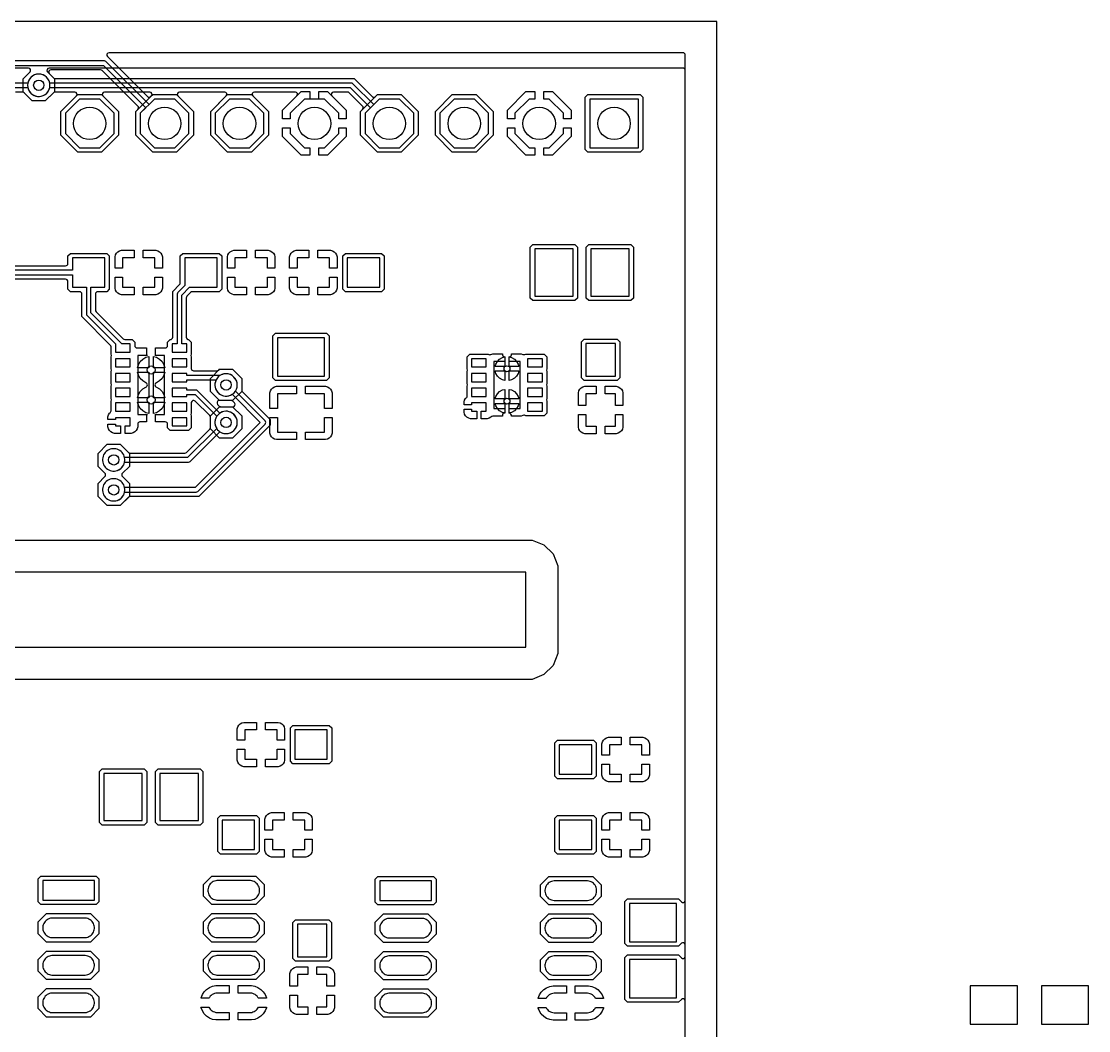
# Model space of a CAD drawing. Header units: millimetres. Extents: x 3.9 to 76.2, y 2.5 to 68.2.
# Drawn here: x 40.05 to 76.24, y 33.99 to 68.21 of the extents above; entities that cross this region are included whole.
import ezdxf

# ---------------------------------------------------------------- set-up
doc = ezdxf.new("R2010")
doc.units = ezdxf.units.MM

msp = doc.modelspace()

# ---------------------------------------------------------------- linework, layer by layer
at = {"layer": '16_copper'}
for points in [[(62.56, 10.081), (62.56, 67.064, 0.414214), (62.484, 67.14), (43.022, 67.14, 0.668179), (42.968, 67.01), (43.115, 66.863), (44.324, 65.654, 0.414214), (44.432, 65.654), (44.502, 65.725), (45.312, 65.725), (45.885, 65.152), (45.885, 64.343), (45.312, 63.77), (44.502, 63.77), (43.93, 64.343), (43.93, 65.152), (44.001, 65.223, 0.414214), (44.001, 65.331), (42.791, 66.54, 0.198912), (42.738, 66.562), (41.052, 66.562, 0.668179), (40.998, 66.432), (41.171, 66.26), (41.171, 65.82), (40.86, 65.509), (40.42, 65.509), (40.141, 65.789, 0.198912), (40.087, 65.811), (39.845, 65.811, 0.668179)], [(14.752, 66.715), (42.832, 66.715), (44.27, 65.277), (44.082, 65.089), (44.082, 64.406), (44.565, 63.922), (45.249, 63.922), (45.732, 64.406), (45.732, 65.089), (45.249, 65.572), (44.565, 65.572), (44.378, 65.385), (42.918, 66.845, 0.198912), (42.864, 66.867), (14.721, 66.867, 0.198912)]]:
    msp.add_lwpolyline(points, format="xyb", dxfattribs=at)
for points in [[(14.72, 58.109), (14.72, 58.731), (14.281, 59.17), (14.046, 59.17), (14.046, 64.738), (15.272, 65.964), (40.269, 65.964, 0.996924), (41.012, 66.114), (40.999, 66.162, 0.764884), (40.269, 66.116), (15.24, 66.116, 0.198912), (15.186, 66.094), (13.916, 64.824, 0.198912), (13.894, 64.77), (13.894, 59.17), (13.659, 59.17), (13.22, 58.731), (13.22, 58.109), (13.659, 57.67), (14.281, 57.67)], [(42.96, 51.793), (42.649, 52.104), (42.649, 52.544), (42.884, 52.778, 0.414214), (42.884, 52.886), (42.649, 53.12), (42.649, 53.56), (42.96, 53.871), (43.4, 53.871), (43.679, 53.591, 0.198912), (43.733, 53.569), (45.594, 53.569, 0.198912), (45.648, 53.591), (46.437, 54.38, 0.198912), (46.459, 54.434), (46.459, 54.83), (46.77, 55.141), (47.222, 55.141, 0.668189), (47.276, 55.271), (47.22, 55.327, 0.198905), (47.166, 55.349), (46.77, 55.349), (46.459, 55.66), (46.459, 56.1), (46.77, 56.411), (47.21, 56.411), (47.521, 56.1), (47.521, 55.704, 0.198912), (47.543, 55.65), (48.489, 54.705), (48.489, 54.515), (46.069, 52.095), (43.733, 52.095, 0.198912), (43.679, 52.073), (43.4, 51.793)], [(43.254, 51.952, 0.301666), (43.551, 52.248), (45.974, 52.248, 0.198912), (46.028, 52.27), (48.314, 54.556, 0.414214), (48.314, 54.664), (47.306, 55.671, 0.996926), (46.675, 56.091), (46.65, 56.048, 0.764883), (47.199, 55.564), (48.152, 54.61), (45.942, 52.4), (43.551, 52.4), (43.539, 52.446), (43.52, 52.492), (43.495, 52.535), (43.465, 52.574), (43.43, 52.609), (43.391, 52.639), (43.348, 52.664), (43.302, 52.683), (43.254, 52.696), (43.205, 52.702), (43.155, 52.702), (43.106, 52.696), (43.058, 52.683), (43.012, 52.664), (42.969, 52.639), (42.93, 52.609), (42.895, 52.574), (42.865, 52.535), (42.84, 52.492), (42.821, 52.446), (42.808, 52.398), (42.802, 52.349), (42.802, 52.299), (42.808, 52.25), (42.821, 52.202), (42.84, 52.156), (42.865, 52.113), (42.895, 52.074), (42.93, 52.039), (42.969, 52.009), (43.012, 51.984), (43.058, 51.965), (43.106, 51.952), (43.155, 51.946), (43.205, 51.946)], [(43.991, 55.448), (44.018, 55.551), (44.079, 55.657), (44.165, 55.743), (44.271, 55.804, 0.684506), (44.271, 55.956), (44.165, 56.017), (44.079, 56.103), (44.018, 56.209), (43.991, 56.312), (44.374, 56.312), (44.374, 55.448)], [(44.526, 55.448), (44.526, 56.312), (44.909, 56.312), (44.882, 56.209), (44.821, 56.103), (44.735, 56.017), (44.629, 55.956, 0.684504), (44.629, 55.804), (44.735, 55.743), (44.821, 55.657), (44.882, 55.551), (44.909, 55.448)], [(43.254, 52.968, 0.301666), (43.551, 53.264), (45.72, 53.264, 0.198912), (45.774, 53.286), (46.781, 54.294, 0.996926), (47.201, 54.925), (47.158, 54.95, 0.764883), (46.674, 54.401), (45.688, 53.416), (43.551, 53.416), (43.539, 53.462), (43.52, 53.508), (43.495, 53.551), (43.465, 53.59), (43.43, 53.625), (43.391, 53.655), (43.348, 53.68), (43.302, 53.699), (43.254, 53.712), (43.205, 53.718), (43.155, 53.718), (43.106, 53.712), (43.058, 53.699), (43.012, 53.68), (42.969, 53.655), (42.93, 53.625), (42.895, 53.59), (42.865, 53.551), (42.84, 53.508), (42.821, 53.462), (42.808, 53.414), (42.802, 53.365), (42.802, 53.315), (42.808, 53.266), (42.821, 53.218), (42.84, 53.172), (42.865, 53.129), (42.895, 53.09), (42.93, 53.055), (42.969, 53.025), (43.012, 53), (43.058, 52.981), (43.106, 52.968), (43.155, 52.962), (43.205, 52.962)]]:
    msp.add_lwpolyline(points, format="xyb", close=True, dxfattribs=at)
for points in [[(41.962, 63.77), (41.39, 64.343), (41.39, 65.152), (41.962, 65.725), (42.772, 65.725), (43.345, 65.152), (43.345, 64.343), (42.772, 63.77)], [(43.192, 64.406), (43.192, 65.089), (42.709, 65.572), (42.025, 65.572), (41.542, 65.089), (41.542, 64.406), (42.025, 63.922), (42.709, 63.922)], [(47.042, 63.77), (46.47, 64.343), (46.47, 65.152), (47.042, 65.725), (47.852, 65.725), (48.425, 65.152), (48.425, 64.343), (47.852, 63.77)], [(48.272, 64.406), (48.272, 65.089), (47.789, 65.572), (47.105, 65.572), (46.622, 65.089), (46.622, 64.406), (47.105, 63.922), (47.789, 63.922)], [(48.908, 64.9), (48.908, 65.194), (49.54, 65.826), (49.835, 65.826), (49.835, 65.572), (49.645, 65.572), (49.162, 65.089), (49.162, 64.9)], [(50.812, 64.9), (50.812, 65.089), (50.329, 65.572), (50.14, 65.572), (50.14, 65.826), (50.434, 65.826), (51.066, 65.194), (51.066, 64.9)], [(52.122, 63.77), (51.55, 64.343), (51.55, 65.152), (52.122, 65.725), (52.932, 65.725), (53.505, 65.152), (53.505, 64.343), (52.932, 63.77)], [(53.352, 64.406), (53.352, 65.089), (52.869, 65.572), (52.185, 65.572), (51.702, 65.089), (51.702, 64.406), (52.185, 63.922), (52.869, 63.922)], [(54.662, 63.77), (54.09, 64.343), (54.09, 65.152), (54.662, 65.725), (55.472, 65.725), (56.045, 65.152), (56.045, 64.343), (55.472, 63.77)], [(55.892, 64.406), (55.892, 65.089), (55.409, 65.572), (54.725, 65.572), (54.242, 65.089), (54.242, 64.406), (54.725, 63.922), (55.409, 63.922)], [(56.528, 64.9), (56.528, 65.194), (57.16, 65.826), (57.455, 65.826), (57.455, 65.572), (57.265, 65.572), (56.782, 65.089), (56.782, 64.9)], [(58.432, 64.9), (58.432, 65.089), (57.949, 65.572), (57.76, 65.572), (57.76, 65.826), (58.054, 65.826), (58.686, 65.194), (58.686, 64.9)], [(59.259, 63.77), (59.17, 63.859), (59.17, 65.636), (59.259, 65.725), (61.035, 65.725), (61.125, 65.636), (61.125, 63.859), (61.035, 63.77)], [(60.972, 65.572), (59.322, 65.572), (59.322, 63.922), (60.972, 63.922)], [(49.54, 63.668), (48.908, 64.3), (48.908, 64.595), (49.162, 64.595), (49.162, 64.406), (49.645, 63.922), (49.835, 63.922), (49.835, 63.668)], [(50.14, 63.668), (50.14, 63.922), (50.329, 63.922), (50.812, 64.406), (50.812, 64.595), (51.066, 64.595), (51.066, 64.3), (50.434, 63.668)], [(57.16, 63.668), (56.528, 64.3), (56.528, 64.595), (56.782, 64.595), (56.782, 64.406), (57.265, 63.922), (57.455, 63.922), (57.455, 63.668)], [(57.76, 63.668), (57.76, 63.922), (57.949, 63.922), (58.432, 64.406), (58.432, 64.595), (58.686, 64.595), (58.686, 64.3), (58.054, 63.668)], [(43.991, 56.464), (44.018, 56.567), (44.079, 56.673), (44.165, 56.759), (44.271, 56.82), (44.374, 56.847), (44.374, 56.464)], [(44.526, 56.464), (44.526, 56.847), (44.629, 56.82), (44.735, 56.759), (44.821, 56.673), (44.882, 56.567), (44.909, 56.464)], [(56.115, 56.506), (56.136, 56.587), (56.19, 56.68), (56.265, 56.755), (56.358, 56.809), (56.439, 56.83), (56.439, 56.506)], [(56.591, 56.506), (56.591, 56.83), (56.672, 56.809), (56.765, 56.755), (56.84, 56.68), (56.894, 56.587), (56.915, 56.506)], [(56.358, 56.051), (56.265, 56.105), (56.19, 56.18), (56.136, 56.273), (56.115, 56.354), (56.439, 56.354), (56.439, 56.03)], [(56.591, 56.354), (56.915, 56.354), (56.894, 56.273), (56.84, 56.18), (56.765, 56.105), (56.672, 56.051), (56.591, 56.03)], [(56.115, 55.406), (56.136, 55.487), (56.19, 55.58), (56.265, 55.655), (56.358, 55.709), (56.439, 55.73), (56.439, 55.406)], [(56.591, 55.406), (56.591, 55.73), (56.672, 55.709), (56.765, 55.655), (56.84, 55.58), (56.894, 55.487), (56.915, 55.406)], [(44.271, 54.94), (44.165, 55.001), (44.079, 55.087), (44.018, 55.193), (43.991, 55.296), (44.374, 55.296), (44.374, 54.913)], [(44.526, 55.296), (44.909, 55.296), (44.882, 55.193), (44.821, 55.087), (44.735, 55.001), (44.629, 54.94), (44.526, 54.913)], [(56.358, 54.951), (56.265, 55.005), (56.19, 55.08), (56.136, 55.173), (56.115, 55.254), (56.439, 55.254), (56.439, 54.93)], [(56.591, 55.254), (56.915, 55.254), (56.894, 55.173), (56.84, 55.08), (56.765, 55.005), (56.672, 54.951), (56.591, 54.93)], [(39.153, 45.898), (38.751, 46.064), (38.444, 46.371), (38.278, 46.773), (38.278, 49.747), (38.444, 50.149), (38.751, 50.456), (39.153, 50.622), (57.367, 50.622), (57.769, 50.456), (58.076, 50.149), (58.242, 49.747), (58.242, 46.773), (58.076, 46.371), (57.769, 46.064), (57.367, 45.898)]]:
    msp.add_lwpolyline(points, close=True, dxfattribs=at)
at = {"layer": '1_copper'}
for points in [[(62.56, 10.081), (62.56, 34.996, 0.668179), (62.43, 35.05), (62.331, 34.951), (60.605, 34.951), (60.516, 35.04), (60.516, 36.466), (60.605, 36.555), (62.331, 36.555), (62.43, 36.456, 0.668179), (62.56, 36.51), (62.56, 36.896, 0.668179), (62.43, 36.95), (62.331, 36.851), (60.605, 36.851), (60.516, 36.94), (60.516, 38.366), (60.605, 38.455), (62.331, 38.455), (62.43, 38.356, 0.668179), (62.56, 38.41), (62.56, 66.548, 0.414214), (62.484, 66.624), (40.99, 66.624, 0.668179), (40.936, 66.494), (41.139, 66.291, 0.198912), (41.193, 66.269), (51.329, 66.269), (51.944, 65.654, 0.414214), (52.052, 65.654), (52.122, 65.725), (52.932, 65.725), (53.505, 65.152), (53.505, 64.343), (52.932, 63.77), (52.122, 63.77), (51.55, 64.343), (51.55, 65.152), (51.621, 65.223, 0.414214), (51.621, 65.331), (51.162, 65.789, 0.198912), (51.108, 65.811), (50.633, 65.811, 0.668179), (50.579, 65.681), (51.066, 65.194), (51.066, 64.9), (50.812, 64.9), (50.812, 65.089), (50.329, 65.572), (49.645, 65.572), (49.162, 65.089), (49.162, 64.9), (48.908, 64.9), (48.908, 65.194), (49.395, 65.681, 0.668179), (49.341, 65.811), (47.949, 65.811, 0.668179), (47.895, 65.681), (48.425, 65.152), (48.425, 64.343), (47.852, 63.77), (47.042, 63.77), (46.47, 64.343), (46.47, 65.152), (46.999, 65.681, 0.668179), (46.945, 65.811), (45.409, 65.811, 0.668179), (45.355, 65.681), (45.885, 65.152), (45.885, 64.343), (45.312, 63.77), (44.502, 63.77), (43.93, 64.343), (43.93, 65.152), (44.459, 65.681, 0.668179), (44.405, 65.811), (42.869, 65.811, 0.668179), (42.815, 65.681), (43.345, 65.152), (43.345, 64.343), (42.772, 63.77), (41.962, 63.77), (41.39, 64.343), (41.39, 65.152), (41.919, 65.681, 0.668179), (41.865, 65.811), (41.193, 65.811, 0.198912), (41.139, 65.789), (40.86, 65.509), (40.42, 65.509), (40.109, 65.82), (40.109, 66.26), (40.344, 66.494, 0.668179), (40.29, 66.624), (5.078, 66.624, 0.414214)], [(34.843, 59.919), (41.551, 59.919, 0.414214), (41.628, 59.995), (41.628, 60.253), (41.717, 60.342), (42.943, 60.342), (43.032, 60.253), (43.032, 59.127), (42.943, 59.038), (42.635, 59.038, 0.414214), (42.559, 58.961), (42.559, 58.418, 0.198912), (42.581, 58.364), (43.5, 57.445, 0.198912), (43.554, 57.422), (43.804, 57.422), (43.894, 57.333), (43.894, 57.21, 0.414214), (43.97, 57.134), (44.298, 57.134), (44.298, 56.926, 0.155144), (44.314, 56.88), (44, 56.88), (44, 54.88), (44.314, 54.88, 0.16578), (44.298, 54.834), (44.298, 54.626), (44.072, 54.626, 0.414214), (43.995, 54.55), (43.995, 54.457), (43.978, 54.392), (43.945, 54.334), (43.897, 54.287), (43.839, 54.253), (43.775, 54.236), (43.567, 54.236), (43.567, 54.49), (43.741, 54.49), (43.741, 54.77), (43.241, 54.77), (43.241, 54.706), (42.987, 54.706), (42.987, 54.803), (43.005, 54.868), (43.038, 54.926, 0.329277), (43.089, 55.008), (43.089, 55.334, 0.270401), (43.089, 55.426), (43.089, 55.834, 0.270401), (43.089, 55.926), (43.089, 56.334, 0.270401), (43.089, 56.426), (43.089, 56.834, 0.270401), (43.089, 56.926), (43.089, 57.178, 0.198912), (43.066, 57.231), (42.101, 58.197), (42.101, 58.961, 0.414214), (42.025, 59.038), (41.717, 59.038), (41.628, 59.127), (41.628, 59.385, 0.414214), (41.551, 59.461), (37.249, 59.461, 0.668179)]]:
    msp.add_lwpolyline(points, format="xyb", dxfattribs=at)
for points in [[(53.352, 64.406), (53.352, 65.089), (52.869, 65.572), (52.185, 65.572), (51.998, 65.385), (51.288, 66.094, 0.198912), (51.235, 66.116), (41.011, 66.116, 0.996924), (40.268, 65.966), (40.281, 65.918, 0.764884), (41.011, 65.964), (51.203, 65.964), (51.89, 65.277), (51.702, 65.089), (51.702, 64.406), (52.185, 63.922), (52.869, 63.922)], [(43.741, 57.27), (43.459, 57.27), (42.406, 58.323), (42.406, 59.19), (42.88, 59.19), (42.88, 60.19), (41.78, 60.19), (41.78, 59.766), (34.661, 59.766, 0.996924), (33.918, 59.616), (33.931, 59.568, 0.764884), (34.661, 59.614), (41.78, 59.614), (41.78, 59.19), (42.254, 59.19), (42.254, 58.291, 0.198912), (42.276, 58.237), (43.244, 57.27), (43.241, 57.27), (43.241, 56.99), (43.741, 56.99)], [(46.77, 54.079), (46.459, 54.39), (46.459, 54.786, 0.198912), (46.437, 54.84), (45.941, 55.335, 0.668179), (45.811, 55.282), (45.811, 54.926, 0.270401), (45.811, 54.834), (45.811, 54.427), (45.722, 54.338), (45.096, 54.338), (45.006, 54.427), (45.006, 54.55, 0.414214), (44.93, 54.626), (44.602, 54.626), (44.602, 54.834, 0.155168), (44.586, 54.88), (44.9, 54.88), (44.9, 56.88), (44.586, 56.88, 0.165774), (44.602, 56.926), (44.602, 57.134), (44.93, 57.134, 0.414214), (45.006, 57.21), (45.006, 57.333), (45.096, 57.422, 0.446713), (45.18, 57.499), (45.18, 59.053), (45.415, 59.289, 0.198912), (45.438, 59.342), (45.438, 60.253), (45.527, 60.342), (46.753, 60.342), (46.842, 60.253), (46.842, 59.127), (46.753, 59.038), (45.842, 59.038, 0.198912), (45.789, 59.015), (45.66, 58.886, 0.198912), (45.637, 58.832), (45.637, 57.499, 0.257725), (45.673, 57.434), (45.678, 57.432, 0.114649), (45.722, 57.422), (45.811, 57.333), (45.811, 56.926, 0.270401), (45.811, 56.834), (45.811, 56.435, 0.414214), (45.887, 56.359), (46.687, 56.359, 0.198912), (46.741, 56.381), (46.77, 56.411), (47.21, 56.411), (47.521, 56.1), (47.521, 55.66), (47.21, 55.349), (46.758, 55.349, 0.668189), (46.704, 55.219), (46.76, 55.163, 0.198905), (46.814, 55.141), (47.21, 55.141), (47.521, 54.83), (47.521, 54.39), (47.21, 54.079)], [(45.659, 57.27), (45.485, 57.27), (45.485, 58.927), (45.748, 59.19), (46.69, 59.19), (46.69, 60.19), (45.59, 60.19), (45.59, 59.248), (45.355, 59.013, 0.198912), (45.333, 58.959), (45.333, 57.27), (45.159, 57.27), (45.159, 56.99), (45.659, 56.99)], [(55.641, 54.736), (55.641, 54.99), (55.815, 54.99), (55.815, 55.27), (55.315, 55.27), (55.315, 55.206), (55.061, 55.206), (55.061, 55.303), (55.078, 55.368), (55.112, 55.426, 0.329277), (55.163, 55.508), (55.163, 55.834, 0.270086), (55.163, 55.926), (55.163, 56.334, 0.270086), (55.163, 56.426), (55.163, 56.833), (55.252, 56.922), (55.879, 56.922, 0.300025), (55.972, 56.917), (56.037, 56.934), (56.363, 56.934, 0.437588), (56.439, 56.833), (56.439, 56.68), (56.071, 56.68), (56.071, 55.08), (56.439, 55.08), (56.439, 54.927, 0.509939), (56.363, 54.826), (56.042, 54.826), (56.033, 54.825, 0.205291), (55.971, 54.787), (55.913, 54.753), (55.848, 54.736)], [(56.667, 54.826, 0.437603), (56.591, 54.927), (56.591, 55.08), (56.96, 55.08), (56.96, 56.68), (56.591, 56.68), (56.591, 56.833, 0.509939), (56.667, 56.934), (56.993, 56.934), (57.058, 56.917, 0.064831), (57.075, 56.908), (57.079, 56.907, 0.203146), (57.151, 56.922), (57.778, 56.922), (57.867, 56.833), (57.867, 56.426, 0.270086), (57.867, 56.334), (57.867, 55.926, 0.270086), (57.867, 55.834), (57.867, 55.426, 0.270086), (57.867, 55.334), (57.867, 54.927), (57.778, 54.838), (57.151, 54.838, 0.300025), (57.058, 54.843), (56.993, 54.826)], [(47.064, 55.508, 1), (46.916, 56.252), (46.868, 56.239), (46.822, 56.22), (46.779, 56.195, 0.136933), (46.74, 56.206), (45.659, 56.206), (45.659, 56.27), (45.159, 56.27), (45.159, 55.99), (45.659, 55.99), (45.659, 56.054), (46.654, 56.054), (46.65, 56.048), (46.631, 56.002), (46.618, 55.954), (46.612, 55.905), (46.612, 55.855), (46.618, 55.806), (46.631, 55.758), (46.65, 55.712), (46.675, 55.669), (46.705, 55.63), (46.74, 55.595), (46.779, 55.565), (46.822, 55.54), (46.868, 55.521), (46.916, 55.508), (46.965, 55.502), (47.015, 55.502)], [(47.064, 54.238, 1), (46.916, 54.982), (46.868, 54.969, 0.063998), (46.781, 54.926), (46.024, 55.684, 0.198912), (45.97, 55.706), (45.659, 55.706), (45.659, 55.77), (45.159, 55.77), (45.159, 55.49), (45.659, 55.49), (45.659, 55.554), (45.938, 55.554), (46.674, 54.819), (46.65, 54.778), (46.631, 54.732), (46.618, 54.684), (46.612, 54.635), (46.612, 54.585), (46.618, 54.536), (46.631, 54.488), (46.65, 54.442), (46.675, 54.399), (46.705, 54.36), (46.74, 54.325), (46.779, 54.295), (46.822, 54.27), (46.868, 54.251), (46.916, 54.238), (46.965, 54.232), (47.015, 54.232)], [(42.96, 51.793), (42.649, 52.104), (42.649, 52.544), (42.884, 52.778, 0.414214), (42.884, 52.886), (42.649, 53.12), (42.649, 53.56), (42.96, 53.871), (43.4, 53.871), (43.711, 53.56), (43.711, 53.12), (43.476, 52.886, 0.414214), (43.476, 52.778), (43.711, 52.544), (43.711, 52.104), (43.4, 51.793)]]:
    msp.add_lwpolyline(points, format="xyb", close=True, dxfattribs=at)
for points in [[(43.192, 64.406), (43.192, 65.089), (42.709, 65.572), (42.025, 65.572), (41.542, 65.089), (41.542, 64.406), (42.025, 63.922), (42.709, 63.922)], [(45.732, 64.406), (45.732, 65.089), (45.249, 65.572), (44.565, 65.572), (44.082, 65.089), (44.082, 64.406), (44.565, 63.922), (45.249, 63.922)], [(48.272, 64.406), (48.272, 65.089), (47.789, 65.572), (47.105, 65.572), (46.622, 65.089), (46.622, 64.406), (47.105, 63.922), (47.789, 63.922)], [(54.662, 63.77), (54.09, 64.343), (54.09, 65.152), (54.662, 65.725), (55.472, 65.725), (56.045, 65.152), (56.045, 64.343), (55.472, 63.77)], [(55.892, 64.406), (55.892, 65.089), (55.409, 65.572), (54.725, 65.572), (54.242, 65.089), (54.242, 64.406), (54.725, 63.922), (55.409, 63.922)], [(56.528, 64.9), (56.528, 65.194), (57.16, 65.826), (57.455, 65.826), (57.455, 65.572), (57.265, 65.572), (56.782, 65.089), (56.782, 64.9)], [(58.432, 64.9), (58.432, 65.089), (57.949, 65.572), (57.76, 65.572), (57.76, 65.826), (58.054, 65.826), (58.686, 65.194), (58.686, 64.9)], [(59.259, 63.77), (59.17, 63.859), (59.17, 65.636), (59.259, 65.725), (61.035, 65.725), (61.125, 65.636), (61.125, 63.859), (61.035, 63.77)], [(60.972, 65.572), (59.322, 65.572), (59.322, 63.922), (60.972, 63.922)], [(49.54, 63.668), (48.908, 64.3), (48.908, 64.595), (49.162, 64.595), (49.162, 64.406), (49.645, 63.922), (49.835, 63.922), (49.835, 63.668)], [(50.14, 63.668), (50.14, 63.922), (50.329, 63.922), (50.812, 64.406), (50.812, 64.595), (51.066, 64.595), (51.066, 64.3), (50.434, 63.668)], [(57.16, 63.668), (56.528, 64.3), (56.528, 64.595), (56.782, 64.595), (56.782, 64.406), (57.265, 63.922), (57.455, 63.922), (57.455, 63.668)], [(57.76, 63.668), (57.76, 63.922), (57.949, 63.922), (58.432, 64.406), (58.432, 64.595), (58.686, 64.595), (58.686, 64.3), (58.054, 63.668)], [(43.226, 59.842), (43.226, 60.223), (43.243, 60.288), (43.277, 60.346), (43.324, 60.393), (43.382, 60.427), (43.447, 60.444), (43.878, 60.444), (43.878, 60.19), (43.48, 60.19), (43.48, 59.842)], [(44.58, 59.842), (44.58, 60.19), (44.182, 60.19), (44.182, 60.444), (44.613, 60.444), (44.678, 60.427), (44.736, 60.393), (44.783, 60.346), (44.817, 60.288), (44.834, 60.223), (44.834, 59.842)], [(47.036, 59.842), (47.036, 60.223), (47.053, 60.288), (47.087, 60.346), (47.134, 60.393), (47.192, 60.427), (47.257, 60.444), (47.688, 60.444), (47.688, 60.19), (47.29, 60.19), (47.29, 59.842)], [(48.39, 59.842), (48.39, 60.19), (47.992, 60.19), (47.992, 60.444), (48.423, 60.444), (48.488, 60.427), (48.546, 60.393), (48.593, 60.346), (48.627, 60.288), (48.644, 60.223), (48.644, 59.842)], [(49.146, 59.842), (49.146, 60.223), (49.163, 60.288), (49.197, 60.346), (49.244, 60.393), (49.302, 60.427), (49.367, 60.444), (49.798, 60.444), (49.798, 60.19), (49.4, 60.19), (49.4, 59.842)], [(50.5, 59.842), (50.5, 60.19), (50.102, 60.19), (50.102, 60.444), (50.533, 60.444), (50.598, 60.427), (50.656, 60.393), (50.703, 60.346), (50.737, 60.288), (50.754, 60.223), (50.754, 59.842)], [(57.392, 58.738), (57.303, 58.827), (57.303, 60.553), (57.392, 60.642), (58.818, 60.642), (58.907, 60.553), (58.907, 58.827), (58.818, 58.738)], [(58.755, 60.49), (57.455, 60.49), (57.455, 58.89), (58.755, 58.89)], [(59.292, 58.738), (59.203, 58.827), (59.203, 60.553), (59.292, 60.642), (60.718, 60.642), (60.807, 60.553), (60.807, 58.827), (60.718, 58.738)], [(60.655, 60.49), (59.355, 60.49), (59.355, 58.89), (60.655, 58.89)], [(51.037, 59.038), (50.948, 59.127), (50.948, 60.253), (51.037, 60.342), (52.263, 60.342), (52.352, 60.253), (52.352, 59.127), (52.263, 59.038)], [(52.2, 60.19), (51.1, 60.19), (51.1, 59.19), (52.2, 59.19)], [(43.447, 58.936), (43.382, 58.953), (43.324, 58.987), (43.277, 59.034), (43.243, 59.092), (43.226, 59.157), (43.226, 59.538), (43.48, 59.538), (43.48, 59.19), (43.878, 59.19), (43.878, 58.936)], [(44.182, 58.936), (44.182, 59.19), (44.58, 59.19), (44.58, 59.538), (44.834, 59.538), (44.834, 59.157), (44.817, 59.092), (44.783, 59.034), (44.736, 58.987), (44.678, 58.953), (44.613, 58.936)], [(47.257, 58.936), (47.192, 58.953), (47.134, 58.987), (47.087, 59.034), (47.053, 59.092), (47.036, 59.157), (47.036, 59.538), (47.29, 59.538), (47.29, 59.19), (47.688, 59.19), (47.688, 58.936)], [(47.992, 58.936), (47.992, 59.19), (48.39, 59.19), (48.39, 59.538), (48.644, 59.538), (48.644, 59.157), (48.627, 59.092), (48.593, 59.034), (48.546, 58.987), (48.488, 58.953), (48.423, 58.936)], [(49.367, 58.936), (49.302, 58.953), (49.244, 58.987), (49.197, 59.034), (49.163, 59.092), (49.146, 59.157), (49.146, 59.538), (49.4, 59.538), (49.4, 59.19), (49.798, 59.19), (49.798, 58.936)], [(50.102, 58.936), (50.102, 59.19), (50.5, 59.19), (50.5, 59.538), (50.754, 59.538), (50.754, 59.157), (50.737, 59.092), (50.703, 59.034), (50.656, 58.987), (50.598, 58.953), (50.533, 58.936)], [(48.667, 56.028), (48.578, 56.117), (48.578, 57.543), (48.667, 57.632), (50.393, 57.632), (50.482, 57.543), (50.482, 56.117), (50.393, 56.028)], [(50.33, 57.48), (48.73, 57.48), (48.73, 56.18), (50.33, 56.18)], [(59.127, 56.028), (59.038, 56.117), (59.038, 57.343), (59.127, 57.432), (60.253, 57.432), (60.342, 57.343), (60.342, 56.117), (60.253, 56.028)], [(60.19, 57.28), (59.19, 57.28), (59.19, 56.18), (60.19, 56.18)], [(43.741, 56.77), (43.241, 56.77), (43.241, 56.49), (43.741, 56.49)], [(45.659, 56.77), (45.159, 56.77), (45.159, 56.49), (45.659, 56.49)], [(55.815, 56.77), (55.315, 56.77), (55.315, 56.49), (55.815, 56.49)], [(57.715, 56.77), (57.215, 56.77), (57.215, 56.49), (57.715, 56.49)], [(43.741, 56.27), (43.241, 56.27), (43.241, 55.99), (43.741, 55.99)], [(55.815, 56.27), (55.315, 56.27), (55.315, 55.99), (55.815, 55.99)], [(57.715, 56.27), (57.215, 56.27), (57.215, 55.99), (57.715, 55.99)], [(43.741, 55.77), (43.241, 55.77), (43.241, 55.49), (43.741, 55.49)], [(48.476, 55.082), (48.476, 55.613), (48.493, 55.678), (48.527, 55.736), (48.574, 55.783), (48.632, 55.817), (48.697, 55.834), (49.378, 55.834), (49.378, 55.58), (48.73, 55.58), (48.73, 55.082)], [(50.33, 55.082), (50.33, 55.58), (49.682, 55.58), (49.682, 55.834), (50.363, 55.834), (50.428, 55.817), (50.486, 55.783), (50.533, 55.736), (50.567, 55.678), (50.584, 55.613), (50.584, 55.082)], [(55.815, 55.77), (55.315, 55.77), (55.315, 55.49), (55.815, 55.49)], [(57.715, 55.77), (57.215, 55.77), (57.215, 55.49), (57.715, 55.49)], [(58.936, 55.182), (58.936, 55.613), (58.953, 55.678), (58.987, 55.736), (59.034, 55.783), (59.092, 55.817), (59.157, 55.834), (59.538, 55.834), (59.538, 55.58), (59.19, 55.58), (59.19, 55.182)], [(60.19, 55.182), (60.19, 55.58), (59.842, 55.58), (59.842, 55.834), (60.223, 55.834), (60.288, 55.817), (60.346, 55.783), (60.393, 55.736), (60.427, 55.678), (60.444, 55.613), (60.444, 55.182)], [(43.741, 55.27), (43.241, 55.27), (43.241, 54.99), (43.741, 54.99)], [(45.659, 55.27), (45.159, 55.27), (45.159, 54.99), (45.659, 54.99)], [(55.282, 54.736), (55.217, 54.753), (55.159, 54.787), (55.112, 54.834), (55.078, 54.892), (55.061, 54.957), (55.061, 55.054), (55.315, 55.054), (55.315, 54.99), (55.489, 54.99), (55.489, 54.736)], [(57.715, 55.27), (57.215, 55.27), (57.215, 54.99), (57.715, 54.99)], [(45.659, 54.77), (45.159, 54.77), (45.159, 54.49), (45.659, 54.49)], [(48.697, 54.026), (48.632, 54.043), (48.574, 54.077), (48.527, 54.124), (48.493, 54.182), (48.476, 54.247), (48.476, 54.778), (48.73, 54.778), (48.73, 54.28), (49.378, 54.28), (49.378, 54.026)], [(49.682, 54.026), (49.682, 54.28), (50.33, 54.28), (50.33, 54.778), (50.584, 54.778), (50.584, 54.247), (50.567, 54.182), (50.533, 54.124), (50.486, 54.077), (50.428, 54.043), (50.363, 54.026)], [(59.157, 54.226), (59.092, 54.243), (59.034, 54.277), (58.987, 54.324), (58.953, 54.382), (58.936, 54.447), (58.936, 54.878), (59.19, 54.878), (59.19, 54.48), (59.538, 54.48), (59.538, 54.226)], [(59.842, 54.226), (59.842, 54.48), (60.19, 54.48), (60.19, 54.878), (60.444, 54.878), (60.444, 54.447), (60.427, 54.382), (60.393, 54.324), (60.346, 54.277), (60.288, 54.243), (60.223, 54.226)], [(43.208, 54.236), (43.143, 54.253), (43.085, 54.287), (43.038, 54.334), (43.005, 54.392), (42.987, 54.457), (42.987, 54.554), (43.241, 54.554), (43.241, 54.49), (43.415, 54.49), (43.415, 54.236)], [(43.254, 52.968), (43.302, 52.981), (43.348, 53), (43.391, 53.025), (43.43, 53.055), (43.465, 53.09), (43.495, 53.129), (43.52, 53.172), (43.539, 53.218), (43.552, 53.266), (43.558, 53.315), (43.558, 53.365), (43.552, 53.414), (43.539, 53.462), (43.52, 53.508), (43.495, 53.551), (43.465, 53.59), (43.43, 53.625), (43.391, 53.655), (43.348, 53.68), (43.302, 53.699), (43.254, 53.712), (43.205, 53.718), (43.155, 53.718), (43.106, 53.712), (43.058, 53.699), (43.012, 53.68), (42.969, 53.655), (42.93, 53.625), (42.895, 53.59), (42.865, 53.551), (42.84, 53.508), (42.821, 53.462), (42.808, 53.414), (42.802, 53.365), (42.802, 53.315), (42.808, 53.266), (42.821, 53.218), (42.84, 53.172), (42.865, 53.129), (42.895, 53.09), (42.93, 53.055), (42.969, 53.025), (43.012, 53), (43.058, 52.981), (43.106, 52.968), (43.155, 52.962), (43.205, 52.962)], [(43.254, 51.952), (43.302, 51.965), (43.348, 51.984), (43.391, 52.009), (43.43, 52.039), (43.465, 52.074), (43.495, 52.113), (43.52, 52.156), (43.539, 52.202), (43.552, 52.25), (43.558, 52.299), (43.558, 52.349), (43.552, 52.398), (43.539, 52.446), (43.52, 52.492), (43.495, 52.535), (43.465, 52.574), (43.43, 52.609), (43.391, 52.639), (43.348, 52.664), (43.302, 52.683), (43.254, 52.696), (43.205, 52.702), (43.155, 52.702), (43.106, 52.696), (43.058, 52.683), (43.012, 52.664), (42.969, 52.639), (42.93, 52.609), (42.895, 52.574), (42.865, 52.535), (42.84, 52.492), (42.821, 52.446), (42.808, 52.398), (42.802, 52.349), (42.802, 52.299), (42.808, 52.25), (42.821, 52.202), (42.84, 52.156), (42.865, 52.113), (42.895, 52.074), (42.93, 52.039), (42.969, 52.009), (43.012, 51.984), (43.058, 51.965), (43.106, 51.952), (43.155, 51.946), (43.205, 51.946)], [(39.153, 45.898), (38.751, 46.064), (38.444, 46.371), (38.278, 46.773), (38.278, 49.747), (38.444, 50.149), (38.751, 50.456), (39.153, 50.622), (57.367, 50.622), (57.769, 50.456), (58.076, 50.149), (58.242, 49.747), (58.242, 46.773), (58.076, 46.371), (57.769, 46.064), (57.367, 45.898)], [(47.368, 43.84), (47.368, 44.221), (47.385, 44.286), (47.419, 44.344), (47.466, 44.391), (47.524, 44.425), (47.589, 44.442), (48.02, 44.442), (48.02, 44.188), (47.622, 44.188), (47.622, 43.84)], [(48.722, 43.84), (48.722, 44.188), (48.324, 44.188), (48.324, 44.442), (48.755, 44.442), (48.82, 44.425), (48.878, 44.391), (48.925, 44.344), (48.959, 44.286), (48.976, 44.221), (48.976, 43.84)], [(49.259, 43.036), (49.17, 43.125), (49.17, 44.251), (49.259, 44.34), (50.485, 44.34), (50.574, 44.251), (50.574, 43.125), (50.485, 43.036)], [(50.422, 44.188), (49.322, 44.188), (49.322, 43.188), (50.422, 43.188)], [(58.227, 42.528), (58.138, 42.617), (58.138, 43.743), (58.227, 43.832), (59.453, 43.832), (59.542, 43.743), (59.542, 42.617), (59.453, 42.528)], [(59.736, 43.332), (59.736, 43.713), (59.753, 43.778), (59.787, 43.836), (59.834, 43.883), (59.892, 43.917), (59.957, 43.934), (60.388, 43.934), (60.388, 43.68), (59.99, 43.68), (59.99, 43.332)], [(61.09, 43.332), (61.09, 43.68), (60.692, 43.68), (60.692, 43.934), (61.123, 43.934), (61.188, 43.917), (61.246, 43.883), (61.293, 43.836), (61.327, 43.778), (61.344, 43.713), (61.344, 43.332)], [(47.589, 42.934), (47.524, 42.951), (47.466, 42.985), (47.419, 43.032), (47.385, 43.09), (47.368, 43.155), (47.368, 43.536), (47.622, 43.536), (47.622, 43.188), (48.02, 43.188), (48.02, 42.934)], [(48.324, 42.934), (48.324, 43.188), (48.722, 43.188), (48.722, 43.536), (48.976, 43.536), (48.976, 43.155), (48.959, 43.09), (48.925, 43.032), (48.878, 42.985), (48.82, 42.951), (48.755, 42.934)], [(59.39, 43.68), (58.29, 43.68), (58.29, 42.68), (59.39, 42.68)], [(42.787, 40.958), (42.698, 41.047), (42.698, 42.773), (42.787, 42.862), (44.213, 42.862), (44.302, 42.773), (44.302, 41.047), (44.213, 40.958)], [(44.15, 42.71), (42.85, 42.71), (42.85, 41.11), (44.15, 41.11)], [(44.687, 40.958), (44.598, 41.047), (44.598, 42.773), (44.687, 42.862), (46.113, 42.862), (46.202, 42.773), (46.202, 41.047), (46.113, 40.958)], [(46.05, 42.71), (44.75, 42.71), (44.75, 41.11), (46.05, 41.11)], [(59.957, 42.426), (59.892, 42.443), (59.834, 42.477), (59.787, 42.524), (59.753, 42.582), (59.736, 42.647), (59.736, 43.028), (59.99, 43.028), (59.99, 42.68), (60.388, 42.68), (60.388, 42.426)], [(60.692, 42.426), (60.692, 42.68), (61.09, 42.68), (61.09, 43.028), (61.344, 43.028), (61.344, 42.647), (61.327, 42.582), (61.293, 42.524), (61.246, 42.477), (61.188, 42.443), (61.123, 42.426)], [(46.797, 39.978), (46.708, 40.067), (46.708, 41.193), (46.797, 41.282), (48.023, 41.282), (48.112, 41.193), (48.112, 40.067), (48.023, 39.978)], [(48.306, 40.782), (48.306, 41.163), (48.323, 41.228), (48.357, 41.286), (48.404, 41.333), (48.462, 41.367), (48.527, 41.384), (48.958, 41.384), (48.958, 41.13), (48.56, 41.13), (48.56, 40.782)], [(49.66, 40.782), (49.66, 41.13), (49.262, 41.13), (49.262, 41.384), (49.693, 41.384), (49.758, 41.367), (49.816, 41.333), (49.863, 41.286), (49.897, 41.228), (49.914, 41.163), (49.914, 40.782)], [(58.227, 39.978), (58.138, 40.067), (58.138, 41.193), (58.227, 41.282), (59.453, 41.282), (59.542, 41.193), (59.542, 40.067), (59.453, 39.978)], [(59.736, 40.782), (59.736, 41.163), (59.753, 41.228), (59.787, 41.286), (59.834, 41.333), (59.892, 41.367), (59.957, 41.384), (60.388, 41.384), (60.388, 41.13), (59.99, 41.13), (59.99, 40.782)], [(61.09, 40.782), (61.09, 41.13), (60.692, 41.13), (60.692, 41.384), (61.123, 41.384), (61.188, 41.367), (61.246, 41.333), (61.293, 41.286), (61.327, 41.228), (61.344, 41.163), (61.344, 40.782)], [(47.96, 41.13), (46.86, 41.13), (46.86, 40.13), (47.96, 40.13)], [(59.39, 41.13), (58.29, 41.13), (58.29, 40.13), (59.39, 40.13)], [(48.527, 39.876), (48.462, 39.893), (48.404, 39.927), (48.357, 39.974), (48.323, 40.032), (48.306, 40.097), (48.306, 40.478), (48.56, 40.478), (48.56, 40.13), (48.958, 40.13), (48.958, 39.876)], [(49.262, 39.876), (49.262, 40.13), (49.66, 40.13), (49.66, 40.478), (49.914, 40.478), (49.914, 40.097), (49.897, 40.032), (49.863, 39.974), (49.816, 39.927), (49.758, 39.893), (49.693, 39.876)], [(59.957, 39.876), (59.892, 39.893), (59.834, 39.927), (59.787, 39.974), (59.753, 40.032), (59.736, 40.097), (59.736, 40.478), (59.99, 40.478), (59.99, 40.13), (60.388, 40.13), (60.388, 39.876)], [(60.692, 39.876), (60.692, 40.13), (61.09, 40.13), (61.09, 40.478), (61.344, 40.478), (61.344, 40.097), (61.327, 40.032), (61.293, 39.974), (61.246, 39.927), (61.188, 39.893), (61.123, 39.876)], [(40.711, 38.262), (40.621, 38.352), (40.621, 39.138), (40.711, 39.228), (42.589, 39.228), (42.679, 39.138), (42.679, 38.352), (42.589, 38.262)], [(46.504, 38.262), (46.221, 38.545), (46.221, 38.945), (46.504, 39.228), (47.996, 39.228), (48.279, 38.945), (48.279, 38.545), (47.996, 38.262)], [(52.141, 38.252), (52.051, 38.342), (52.051, 39.128), (52.141, 39.218), (54.019, 39.218), (54.109, 39.128), (54.109, 38.342), (54.019, 38.252)], [(57.934, 38.252), (57.651, 38.535), (57.651, 38.935), (57.934, 39.218), (59.426, 39.218), (59.709, 38.935), (59.709, 38.535), (59.426, 38.252)], [(42.526, 39.075), (40.774, 39.075), (40.774, 38.415), (42.526, 38.415)], [(47.861, 38.42), (47.902, 38.432), (47.942, 38.448), (47.98, 38.47), (48.014, 38.496), (48.045, 38.527), (48.071, 38.561), (48.093, 38.599), (48.109, 38.639), (48.121, 38.68), (48.126, 38.723), (48.126, 38.767), (48.121, 38.81), (48.109, 38.851), (48.093, 38.891), (48.071, 38.929), (48.045, 38.963), (48.014, 38.994), (47.98, 39.02), (47.942, 39.042), (47.902, 39.058), (47.861, 39.07), (47.818, 39.075), (46.682, 39.075), (46.639, 39.07), (46.598, 39.058), (46.558, 39.042), (46.52, 39.02), (46.486, 38.994), (46.455, 38.963), (46.429, 38.929), (46.407, 38.891), (46.391, 38.851), (46.379, 38.81), (46.374, 38.767), (46.374, 38.723), (46.379, 38.68), (46.391, 38.639), (46.407, 38.599), (46.429, 38.561), (46.455, 38.527), (46.486, 38.496), (46.52, 38.47), (46.558, 38.448), (46.598, 38.432), (46.639, 38.42), (46.682, 38.415), (47.818, 38.415)], [(53.956, 39.065), (52.204, 39.065), (52.204, 38.405), (53.956, 38.405)], [(59.291, 38.41), (59.332, 38.422), (59.372, 38.438), (59.41, 38.46), (59.444, 38.486), (59.475, 38.517), (59.501, 38.551), (59.523, 38.589), (59.539, 38.629), (59.551, 38.67), (59.556, 38.713), (59.556, 38.757), (59.551, 38.8), (59.539, 38.841), (59.523, 38.881), (59.501, 38.919), (59.475, 38.953), (59.444, 38.984), (59.41, 39.01), (59.372, 39.032), (59.332, 39.048), (59.291, 39.06), (59.248, 39.065), (58.112, 39.065), (58.069, 39.06), (58.028, 39.048), (57.988, 39.032), (57.95, 39.01), (57.916, 38.984), (57.885, 38.953), (57.859, 38.919), (57.837, 38.881), (57.821, 38.841), (57.809, 38.8), (57.804, 38.757), (57.804, 38.713), (57.809, 38.67), (57.821, 38.629), (57.837, 38.589), (57.859, 38.551), (57.885, 38.517), (57.916, 38.486), (57.95, 38.46), (57.988, 38.438), (58.028, 38.422), (58.069, 38.41), (58.112, 38.405), (59.248, 38.405)], [(62.268, 38.303), (60.668, 38.303), (60.668, 37.003), (62.268, 37.003)], [(40.904, 36.992), (40.621, 37.275), (40.621, 37.675), (40.904, 37.958), (42.396, 37.958), (42.679, 37.675), (42.679, 37.275), (42.396, 36.992)], [(42.261, 37.15), (42.302, 37.162), (42.342, 37.178), (42.38, 37.2), (42.414, 37.226), (42.445, 37.257), (42.471, 37.291), (42.493, 37.329), (42.509, 37.369), (42.521, 37.41), (42.526, 37.453), (42.526, 37.497), (42.521, 37.54), (42.509, 37.581), (42.493, 37.621), (42.471, 37.659), (42.445, 37.693), (42.414, 37.724), (42.38, 37.75), (42.342, 37.772), (42.302, 37.788), (42.261, 37.8), (42.218, 37.805), (41.082, 37.805), (41.039, 37.8), (40.998, 37.788), (40.958, 37.772), (40.92, 37.75), (40.886, 37.724), (40.855, 37.693), (40.829, 37.659), (40.807, 37.621), (40.791, 37.581), (40.779, 37.54), (40.774, 37.497), (40.774, 37.453), (40.779, 37.41), (40.791, 37.369), (40.807, 37.329), (40.829, 37.291), (40.855, 37.257), (40.886, 37.226), (40.92, 37.2), (40.958, 37.178), (40.998, 37.162), (41.039, 37.15), (41.082, 37.145), (42.218, 37.145)], [(46.504, 36.992), (46.221, 37.275), (46.221, 37.675), (46.504, 37.958), (47.996, 37.958), (48.279, 37.675), (48.279, 37.275), (47.996, 36.992)], [(47.861, 37.15), (47.902, 37.162), (47.942, 37.178), (47.98, 37.2), (48.014, 37.226), (48.045, 37.257), (48.071, 37.291), (48.093, 37.329), (48.109, 37.369), (48.121, 37.41), (48.126, 37.453), (48.126, 37.497), (48.121, 37.54), (48.109, 37.581), (48.093, 37.621), (48.071, 37.659), (48.045, 37.693), (48.014, 37.724), (47.98, 37.75), (47.942, 37.772), (47.902, 37.788), (47.861, 37.8), (47.818, 37.805), (46.682, 37.805), (46.639, 37.8), (46.598, 37.788), (46.558, 37.772), (46.52, 37.75), (46.486, 37.724), (46.455, 37.693), (46.429, 37.659), (46.407, 37.621), (46.391, 37.581), (46.379, 37.54), (46.374, 37.497), (46.374, 37.453), (46.379, 37.41), (46.391, 37.369), (46.407, 37.329), (46.429, 37.291), (46.455, 37.257), (46.486, 37.226), (46.52, 37.2), (46.558, 37.178), (46.598, 37.162), (46.639, 37.15), (46.682, 37.145), (47.818, 37.145)], [(49.348, 36.343), (49.259, 36.432), (49.259, 37.658), (49.348, 37.747), (50.474, 37.747), (50.563, 37.658), (50.563, 36.432), (50.474, 36.343)], [(52.334, 36.982), (52.051, 37.265), (52.051, 37.665), (52.334, 37.948), (53.826, 37.948), (54.109, 37.665), (54.109, 37.265), (53.826, 36.982)], [(53.691, 37.14), (53.732, 37.152), (53.772, 37.168), (53.81, 37.19), (53.844, 37.216), (53.875, 37.247), (53.901, 37.281), (53.923, 37.319), (53.939, 37.359), (53.951, 37.4), (53.956, 37.443), (53.956, 37.487), (53.951, 37.53), (53.939, 37.571), (53.923, 37.611), (53.901, 37.649), (53.875, 37.683), (53.844, 37.714), (53.81, 37.74), (53.772, 37.762), (53.732, 37.778), (53.691, 37.79), (53.648, 37.795), (52.512, 37.795), (52.469, 37.79), (52.428, 37.778), (52.388, 37.762), (52.35, 37.74), (52.316, 37.714), (52.285, 37.683), (52.259, 37.649), (52.237, 37.611), (52.221, 37.571), (52.209, 37.53), (52.204, 37.487), (52.204, 37.443), (52.209, 37.4), (52.221, 37.359), (52.237, 37.319), (52.259, 37.281), (52.285, 37.247), (52.316, 37.216), (52.35, 37.19), (52.388, 37.168), (52.428, 37.152), (52.469, 37.14), (52.512, 37.135), (53.648, 37.135)], [(57.934, 36.982), (57.651, 37.265), (57.651, 37.665), (57.934, 37.948), (59.426, 37.948), (59.709, 37.665), (59.709, 37.265), (59.426, 36.982)], [(59.291, 37.14), (59.332, 37.152), (59.372, 37.168), (59.41, 37.19), (59.444, 37.216), (59.475, 37.247), (59.501, 37.281), (59.523, 37.319), (59.539, 37.359), (59.551, 37.4), (59.556, 37.443), (59.556, 37.487), (59.551, 37.53), (59.539, 37.571), (59.523, 37.611), (59.501, 37.649), (59.475, 37.683), (59.444, 37.714), (59.41, 37.74), (59.372, 37.762), (59.332, 37.778), (59.291, 37.79), (59.248, 37.795), (58.112, 37.795), (58.069, 37.79), (58.028, 37.778), (57.988, 37.762), (57.95, 37.74), (57.916, 37.714), (57.885, 37.683), (57.859, 37.649), (57.837, 37.611), (57.821, 37.571), (57.809, 37.53), (57.804, 37.487), (57.804, 37.443), (57.809, 37.4), (57.821, 37.359), (57.837, 37.319), (57.859, 37.281), (57.885, 37.247), (57.916, 37.216), (57.95, 37.19), (57.988, 37.168), (58.028, 37.152), (58.069, 37.14), (58.112, 37.135), (59.248, 37.135)], [(50.411, 37.595), (49.411, 37.595), (49.411, 36.495), (50.411, 36.495)], [(40.904, 35.722), (40.621, 36.005), (40.621, 36.405), (40.904, 36.688), (42.396, 36.688), (42.679, 36.405), (42.679, 36.005), (42.396, 35.722)], [(46.504, 35.722), (46.221, 36.005), (46.221, 36.405), (46.504, 36.688), (47.996, 36.688), (48.279, 36.405), (48.279, 36.005), (47.996, 35.722)], [(52.334, 35.712), (52.051, 35.995), (52.051, 36.395), (52.334, 36.678), (53.826, 36.678), (54.109, 36.395), (54.109, 35.995), (53.826, 35.712)], [(57.934, 35.712), (57.651, 35.995), (57.651, 36.395), (57.934, 36.678), (59.426, 36.678), (59.709, 36.395), (59.709, 35.995), (59.426, 35.712)], [(42.261, 35.88), (42.302, 35.892), (42.342, 35.908), (42.38, 35.93), (42.414, 35.956), (42.445, 35.987), (42.471, 36.021), (42.493, 36.059), (42.509, 36.099), (42.521, 36.14), (42.526, 36.183), (42.526, 36.227), (42.521, 36.27), (42.509, 36.311), (42.493, 36.351), (42.471, 36.389), (42.445, 36.423), (42.414, 36.454), (42.38, 36.48), (42.342, 36.502), (42.302, 36.518), (42.261, 36.53), (42.218, 36.535), (41.082, 36.535), (41.039, 36.53), (40.998, 36.518), (40.958, 36.502), (40.92, 36.48), (40.886, 36.454), (40.855, 36.423), (40.829, 36.389), (40.807, 36.351), (40.791, 36.311), (40.779, 36.27), (40.774, 36.227), (40.774, 36.183), (40.779, 36.14), (40.791, 36.099), (40.807, 36.059), (40.829, 36.021), (40.855, 35.987), (40.886, 35.956), (40.92, 35.93), (40.958, 35.908), (40.998, 35.892), (41.039, 35.88), (41.082, 35.875), (42.218, 35.875)], [(47.861, 35.88), (47.902, 35.892), (47.942, 35.908), (47.98, 35.93), (48.014, 35.956), (48.045, 35.987), (48.071, 36.021), (48.093, 36.059), (48.109, 36.099), (48.121, 36.14), (48.126, 36.183), (48.126, 36.227), (48.121, 36.27), (48.109, 36.311), (48.093, 36.351), (48.071, 36.389), (48.045, 36.423), (48.014, 36.454), (47.98, 36.48), (47.942, 36.502), (47.902, 36.518), (47.861, 36.53), (47.818, 36.535), (46.682, 36.535), (46.639, 36.53), (46.598, 36.518), (46.558, 36.502), (46.52, 36.48), (46.486, 36.454), (46.455, 36.423), (46.429, 36.389), (46.407, 36.351), (46.391, 36.311), (46.379, 36.27), (46.374, 36.227), (46.374, 36.183), (46.379, 36.14), (46.391, 36.099), (46.407, 36.059), (46.429, 36.021), (46.455, 35.987), (46.486, 35.956), (46.52, 35.93), (46.558, 35.908), (46.598, 35.892), (46.639, 35.88), (46.682, 35.875), (47.818, 35.875)], [(53.691, 35.87), (53.732, 35.882), (53.772, 35.898), (53.81, 35.92), (53.844, 35.946), (53.875, 35.977), (53.901, 36.011), (53.923, 36.049), (53.939, 36.089), (53.951, 36.13), (53.956, 36.173), (53.956, 36.217), (53.951, 36.26), (53.939, 36.301), (53.923, 36.341), (53.901, 36.379), (53.875, 36.413), (53.844, 36.444), (53.81, 36.47), (53.772, 36.492), (53.732, 36.508), (53.691, 36.52), (53.648, 36.525), (52.512, 36.525), (52.469, 36.52), (52.428, 36.508), (52.388, 36.492), (52.35, 36.47), (52.316, 36.444), (52.285, 36.413), (52.259, 36.379), (52.237, 36.341), (52.221, 36.301), (52.209, 36.26), (52.204, 36.217), (52.204, 36.173), (52.209, 36.13), (52.221, 36.089), (52.237, 36.049), (52.259, 36.011), (52.285, 35.977), (52.316, 35.946), (52.35, 35.92), (52.388, 35.898), (52.428, 35.882), (52.469, 35.87), (52.512, 35.865), (53.648, 35.865)], [(59.291, 35.87), (59.332, 35.882), (59.372, 35.898), (59.41, 35.92), (59.444, 35.946), (59.475, 35.977), (59.501, 36.011), (59.523, 36.049), (59.539, 36.089), (59.551, 36.13), (59.556, 36.173), (59.556, 36.217), (59.551, 36.26), (59.539, 36.301), (59.523, 36.341), (59.501, 36.379), (59.475, 36.413), (59.444, 36.444), (59.41, 36.47), (59.372, 36.492), (59.332, 36.508), (59.291, 36.52), (59.248, 36.525), (58.112, 36.525), (58.069, 36.52), (58.028, 36.508), (57.988, 36.492), (57.95, 36.47), (57.916, 36.444), (57.885, 36.413), (57.859, 36.379), (57.837, 36.341), (57.821, 36.301), (57.809, 36.26), (57.804, 36.217), (57.804, 36.173), (57.809, 36.13), (57.821, 36.089), (57.837, 36.049), (57.859, 36.011), (57.885, 35.977), (57.916, 35.946), (57.95, 35.92), (57.988, 35.898), (58.028, 35.882), (58.069, 35.87), (58.112, 35.865), (59.248, 35.865)], [(62.268, 36.403), (60.668, 36.403), (60.668, 35.103), (62.268, 35.103)], [(49.157, 35.497), (49.157, 35.928), (49.174, 35.993), (49.208, 36.051), (49.255, 36.098), (49.313, 36.132), (49.378, 36.149), (49.759, 36.149), (49.759, 35.895), (49.411, 35.895), (49.411, 35.497)], [(50.411, 35.497), (50.411, 35.895), (50.063, 35.895), (50.063, 36.149), (50.444, 36.149), (50.509, 36.132), (50.567, 36.098), (50.614, 36.051), (50.648, 35.993), (50.665, 35.928), (50.665, 35.497)], [(46.139, 35.087), (46.142, 35.105), (46.186, 35.212), (46.25, 35.307), (46.331, 35.389), (46.427, 35.453), (46.534, 35.497), (46.646, 35.519), (47.098, 35.519), (47.098, 35.265), (46.682, 35.265), (46.639, 35.26), (46.598, 35.248), (46.558, 35.232), (46.52, 35.21), (46.486, 35.184), (46.455, 35.153), (46.429, 35.119), (46.411, 35.087)], [(48.089, 35.087), (48.071, 35.119), (48.045, 35.153), (48.014, 35.184), (47.98, 35.21), (47.942, 35.232), (47.902, 35.248), (47.861, 35.26), (47.818, 35.265), (47.402, 35.265), (47.402, 35.519), (47.854, 35.519), (47.966, 35.497), (48.073, 35.453), (48.169, 35.389), (48.25, 35.307), (48.314, 35.212), (48.358, 35.105), (48.361, 35.087)], [(57.569, 35.077), (57.572, 35.095), (57.616, 35.202), (57.68, 35.297), (57.761, 35.379), (57.857, 35.443), (57.964, 35.487), (58.076, 35.509), (58.528, 35.509), (58.528, 35.255), (58.112, 35.255), (58.069, 35.25), (58.028, 35.238), (57.988, 35.222), (57.95, 35.2), (57.916, 35.174), (57.885, 35.143), (57.859, 35.109), (57.841, 35.077)], [(59.519, 35.077), (59.501, 35.109), (59.475, 35.143), (59.444, 35.174), (59.41, 35.2), (59.372, 35.222), (59.332, 35.238), (59.291, 35.25), (59.248, 35.255), (58.832, 35.255), (58.832, 35.509), (59.284, 35.509), (59.396, 35.487), (59.503, 35.443), (59.599, 35.379), (59.68, 35.297), (59.744, 35.202), (59.788, 35.095), (59.791, 35.077)], [(73.825, 35.509), (72.225, 35.509), (72.225, 34.209), (73.825, 34.209)], [(76.238, 35.509), (74.638, 35.509), (74.638, 34.209), (76.238, 34.209)], [(40.904, 34.452), (40.621, 34.735), (40.621, 35.135), (40.904, 35.418), (42.396, 35.418), (42.679, 35.135), (42.679, 34.735), (42.396, 34.452)], [(42.261, 34.61), (42.302, 34.622), (42.342, 34.638), (42.38, 34.66), (42.414, 34.686), (42.445, 34.717), (42.471, 34.751), (42.493, 34.789), (42.509, 34.829), (42.521, 34.87), (42.526, 34.913), (42.526, 34.957), (42.521, 35), (42.509, 35.041), (42.493, 35.081), (42.471, 35.119), (42.445, 35.153), (42.414, 35.184), (42.38, 35.21), (42.342, 35.232), (42.302, 35.248), (42.261, 35.26), (42.218, 35.265), (41.082, 35.265), (41.039, 35.26), (40.998, 35.248), (40.958, 35.232), (40.92, 35.21), (40.886, 35.184), (40.855, 35.153), (40.829, 35.119), (40.807, 35.081), (40.791, 35.041), (40.779, 35), (40.774, 34.957), (40.774, 34.913), (40.779, 34.87), (40.791, 34.829), (40.807, 34.789), (40.829, 34.751), (40.855, 34.717), (40.886, 34.686), (40.92, 34.66), (40.958, 34.638), (40.998, 34.622), (41.039, 34.61), (41.082, 34.605), (42.218, 34.605)], [(49.378, 34.541), (49.313, 34.558), (49.255, 34.592), (49.208, 34.639), (49.174, 34.697), (49.157, 34.762), (49.157, 35.193), (49.411, 35.193), (49.411, 34.795), (49.759, 34.795), (49.759, 34.541)], [(50.063, 34.541), (50.063, 34.795), (50.411, 34.795), (50.411, 35.193), (50.665, 35.193), (50.665, 34.762), (50.648, 34.697), (50.614, 34.639), (50.567, 34.592), (50.509, 34.558), (50.444, 34.541)], [(52.334, 34.442), (52.051, 34.725), (52.051, 35.125), (52.334, 35.408), (53.826, 35.408), (54.109, 35.125), (54.109, 34.725), (53.826, 34.442)], [(53.691, 34.6), (53.732, 34.612), (53.772, 34.628), (53.81, 34.65), (53.844, 34.676), (53.875, 34.707), (53.901, 34.741), (53.923, 34.779), (53.939, 34.819), (53.951, 34.86), (53.956, 34.903), (53.956, 34.947), (53.951, 34.99), (53.939, 35.031), (53.923, 35.071), (53.901, 35.109), (53.875, 35.143), (53.844, 35.174), (53.81, 35.2), (53.772, 35.222), (53.732, 35.238), (53.691, 35.25), (53.648, 35.255), (52.512, 35.255), (52.469, 35.25), (52.428, 35.238), (52.388, 35.222), (52.35, 35.2), (52.316, 35.174), (52.285, 35.143), (52.259, 35.109), (52.237, 35.071), (52.221, 35.031), (52.209, 34.99), (52.204, 34.947), (52.204, 34.903), (52.209, 34.86), (52.221, 34.819), (52.237, 34.779), (52.259, 34.741), (52.285, 34.707), (52.316, 34.676), (52.35, 34.65), (52.388, 34.628), (52.428, 34.612), (52.469, 34.6), (52.512, 34.595), (53.648, 34.595)], [(46.646, 34.351), (46.534, 34.373), (46.427, 34.417), (46.331, 34.481), (46.25, 34.563), (46.186, 34.658), (46.142, 34.765), (46.139, 34.783), (46.411, 34.783), (46.429, 34.751), (46.455, 34.717), (46.486, 34.686), (46.52, 34.66), (46.558, 34.638), (46.598, 34.622), (46.639, 34.61), (46.682, 34.605), (47.098, 34.605), (47.098, 34.351)], [(47.402, 34.351), (47.402, 34.605), (47.818, 34.605), (47.861, 34.61), (47.902, 34.622), (47.942, 34.638), (47.98, 34.66), (48.014, 34.686), (48.045, 34.717), (48.071, 34.751), (48.089, 34.783), (48.361, 34.783), (48.358, 34.765), (48.314, 34.658), (48.25, 34.563), (48.169, 34.481), (48.073, 34.417), (47.966, 34.373), (47.854, 34.351)], [(58.076, 34.341), (57.964, 34.363), (57.857, 34.407), (57.761, 34.471), (57.68, 34.553), (57.616, 34.648), (57.572, 34.755), (57.569, 34.773), (57.841, 34.773), (57.859, 34.741), (57.885, 34.707), (57.916, 34.676), (57.95, 34.65), (57.988, 34.628), (58.028, 34.612), (58.069, 34.6), (58.112, 34.595), (58.528, 34.595), (58.528, 34.341)], [(58.832, 34.341), (58.832, 34.595), (59.248, 34.595), (59.291, 34.6), (59.332, 34.612), (59.372, 34.628), (59.41, 34.65), (59.444, 34.676), (59.475, 34.707), (59.501, 34.741), (59.519, 34.773), (59.791, 34.773), (59.788, 34.755), (59.744, 34.648), (59.68, 34.553), (59.599, 34.471), (59.503, 34.407), (59.396, 34.363), (59.284, 34.341)]]:
    msp.add_lwpolyline(points, close=True, dxfattribs=at)
at = {"layer": 'drills_PTH'}
for centre, radius in [((42.367, 64.747), 0.55), ((44.907, 64.747), 0.55), ((47.447, 64.747), 0.55), ((49.987, 64.747), 0.55), ((52.527, 64.747), 0.55), ((55.067, 64.747), 0.55), ((57.607, 64.747), 0.55), ((60.147, 64.747), 0.55), ((44.45, 56.388), 0.14), ((56.515, 56.43), 0.0999), ((44.45, 55.372), 0.14), ((56.515, 55.33), 0.0999)]:
    msp.add_circle(centre, radius, dxfattribs=at)
at = {"layer": 'drills_via_1_16'}
for centre in [(40.64, 66.04), (46.99, 55.88), (46.99, 54.61), (43.18, 53.34), (43.18, 52.324)]:
    msp.add_circle(centre, 0.175, dxfattribs=at)
at = {"layer": 'holes'}
msp.add_lwpolyline([(39.37, 46.99), (57.15, 46.99), (57.15, 49.53), (39.37, 49.53), (39.37, 46.99)], close=True, dxfattribs=at)
at = {"layer": 'outline'}
msp.add_lwpolyline([(3.935, 2.54), (63.627, 2.54), (63.627, 68.207), (3.935, 68.207), (3.935, 2.54)], close=True, dxfattribs=at)

doc.saveas('drawing.dxf')
